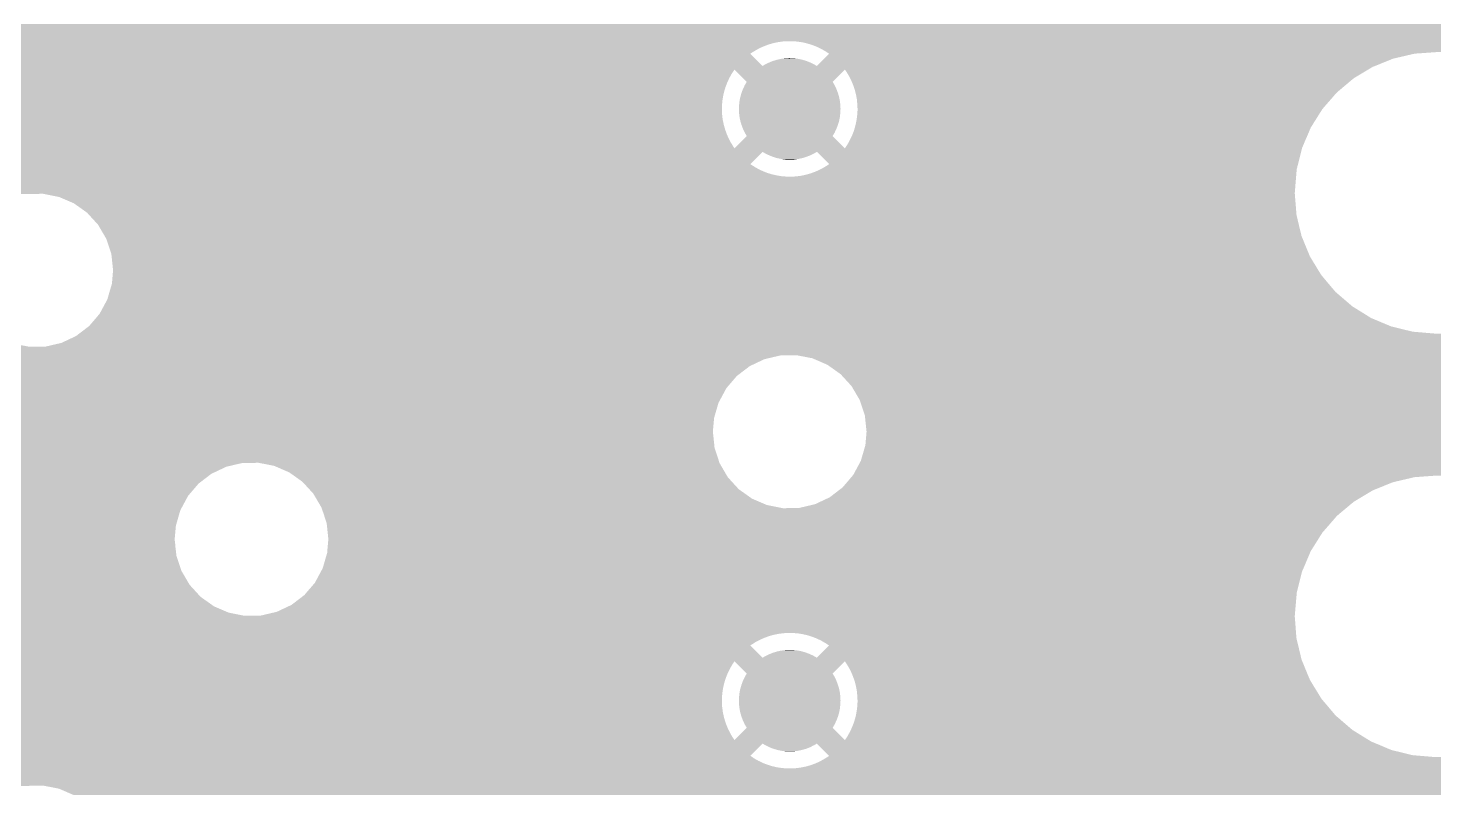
# Model space of a CAD drawing. Extents: x 295 to 953, y 10 to 290.
# Drawn here: x 824.12 to 842.37, y 98.97 to 108.89 of the extents above; entities that cross this region are included whole.
import ezdxf

# ---------------------------------------------------------------- set-up
doc = ezdxf.new("R2010")
doc.units = 0
doc.header["$LTSCALE"] = 5
doc.header["$MEASUREMENT"] = 0
doc.layers.add('GND1', color=7, linetype='CONTINUOUS')

msp = doc.modelspace()

# ---------------------------------------------------------------- linework, layer by layer
at = {"layer": 'GND1'}
for points in [[(673.356, 108.833), (673.17, 108.939), (849.683, 108.833), (849.683, 108.939)], [(673.359, 108.83), (673.356, 108.833), (849.683, 108.83), (849.683, 108.833)], [(703.684, 108.79), (703.477, 108.83), (849.683, 108.79), (849.683, 108.83)], [(703.854, 108.716), (703.684, 108.79), (849.683, 108.716), (849.683, 108.79)], [(703.862, 108.713), (703.854, 108.716), (833.927, 108.713), (833.989, 108.716)], [(703.878, 108.706), (703.862, 108.713), (833.875, 108.706), (833.927, 108.713)], [(703.88, 108.705), (703.878, 108.706), (833.864, 108.705), (833.875, 108.706)], [(703.897, 108.692), (703.88, 108.705), (833.803, 108.692), (833.864, 108.705)], [(703.921, 108.676), (703.897, 108.692), (833.743, 108.676), (833.803, 108.692)], [(703.95, 108.654), (703.921, 108.676), (833.684, 108.654), (833.743, 108.676)], [(703.986, 108.629), (703.95, 108.654), (833.626, 108.629), (833.684, 108.654)], [(704.027, 108.6), (703.986, 108.629), (833.571, 108.6), (833.626, 108.629)], [(704.049, 108.584), (704.027, 108.6), (833.545, 108.584), (833.571, 108.6)], [(704.065, 108.567), (704.049, 108.584), (833.517, 108.567), (833.545, 108.584)], [(704.078, 108.553), (704.065, 108.567), (833.498, 108.553), (833.517, 108.567)], [(834.114, 108.71), (834.052, 108.716), (849.683, 108.71), (849.683, 108.716)], [(834.176, 108.701), (834.114, 108.71), (849.683, 108.701), (849.683, 108.71)], [(834.238, 108.686), (834.176, 108.701), (849.683, 108.686), (849.683, 108.701)], [(834.297, 108.668), (834.238, 108.686), (849.683, 108.668), (849.683, 108.686)], [(834.356, 108.645), (834.297, 108.668), (849.683, 108.645), (849.683, 108.668)], [(834.413, 108.618), (834.356, 108.645), (849.683, 108.618), (849.683, 108.645)], [(834.467, 108.588), (834.413, 108.618), (849.683, 108.588), (849.683, 108.618)], [(834.488, 108.574), (834.467, 108.588), (849.683, 108.574), (849.683, 108.588)], [(834.519, 108.554), (834.488, 108.574), (842.117, 108.554), (842.402, 108.574)], [(704.192, 108.429), (704.078, 108.553), (833.622, 108.429), (833.498, 108.553)], [(704.212, 108.394), (704.192, 108.429), (833.656, 108.394), (833.622, 108.429)], [(704.219, 108.382), (704.212, 108.394), (841.574, 108.382), (841.605, 108.394)], [(704.239, 108.348), (704.219, 108.382), (841.518, 108.348), (841.574, 108.382)], [(833.656, 108.394), (833.688, 108.413), (834.361, 108.394), (834.328, 108.413)], [(833.688, 108.413), (833.705, 108.421), (834.328, 108.413), (834.314, 108.421)], [(833.705, 108.421), (833.737, 108.437), (834.314, 108.421), (834.279, 108.437)], [(833.737, 108.437), (833.754, 108.444), (834.279, 108.437), (834.264, 108.444)], [(833.754, 108.444), (833.787, 108.458), (834.264, 108.444), (834.229, 108.458)], [(833.787, 108.458), (833.805, 108.463), (834.229, 108.458), (834.214, 108.463)], [(833.805, 108.463), (833.839, 108.474), (834.214, 108.463), (834.176, 108.474)], [(833.839, 108.474), (833.858, 108.478), (834.176, 108.474), (834.161, 108.478)], [(833.858, 108.478), (833.892, 108.486), (834.161, 108.478), (834.123, 108.486)], [(833.892, 108.486), (833.913, 108.488), (834.123, 108.486), (834.108, 108.488)], [(833.913, 108.488), (833.946, 108.493), (834.108, 108.488), (834.067, 108.493)], [(833.946, 108.493), (833.972, 108.494), (834.067, 108.493), (834.054, 108.494)], [(833.972, 108.494), (834, 108.496), (834.054, 108.494), (834, 108.496)], [(834.361, 108.394), (834.455, 108.489), (841.605, 108.394), (841.839, 108.489)], [(834.455, 108.489), (834.52, 108.553), (841.839, 108.489), (842.115, 108.553)], [(834.52, 108.553), (834.519, 108.554), (842.115, 108.553), (842.117, 108.554)], [(704.27, 108.295), (704.239, 108.348), (833.257, 108.295), (833.292, 108.348)], [(704.298, 108.247), (704.27, 108.295), (833.23, 108.247), (833.257, 108.295)], [(704.3, 108.241), (704.298, 108.247), (833.227, 108.241), (833.23, 108.247)], [(704.319, 108.184), (704.3, 108.241), (833.2, 108.184), (833.227, 108.241)], [(833.451, 108.189), (833.292, 108.348), (834.566, 108.189), (834.725, 108.348)], [(834.749, 108.312), (834.725, 108.348), (841.458, 108.312), (841.518, 108.348)], [(834.781, 108.258), (834.749, 108.312), (841.368, 108.258), (841.458, 108.312)], [(834.793, 108.235), (834.781, 108.258), (841.33, 108.235), (841.368, 108.258)], [(834.809, 108.202), (834.793, 108.235), (841.29, 108.202), (841.33, 108.235)], [(834.833, 108.144), (834.809, 108.202), (841.221, 108.144), (841.29, 108.202)], [(704.336, 108.132), (704.319, 108.184), (833.18, 108.132), (833.2, 108.184)], [(731.448, 108.126), (731.417, 108.132), (833.177, 108.126), (833.18, 108.132)], [(731.624, 108.091), (731.448, 108.126), (833.167, 108.091), (833.177, 108.126)], [(731.683, 108.066), (731.624, 108.091), (833.159, 108.066), (833.167, 108.091)], [(731.818, 108.008), (731.683, 108.066), (833.145, 108.008), (833.159, 108.066)], [(833.37, 107.998), (833.382, 108.042), (834.648, 107.998), (834.635, 108.042)], [(833.382, 108.042), (833.385, 108.05), (834.635, 108.042), (834.632, 108.05)], [(833.385, 108.05), (833.401, 108.092), (834.632, 108.05), (834.616, 108.092)], [(833.401, 108.092), (833.405, 108.1), (834.616, 108.092), (834.613, 108.1)], [(833.405, 108.1), (833.424, 108.142), (834.613, 108.1), (834.593, 108.142)], [(833.424, 108.142), (833.428, 108.149), (834.593, 108.142), (834.589, 108.149)], [(833.428, 108.149), (833.451, 108.189), (834.589, 108.149), (834.566, 108.189)], [(834.853, 108.084), (834.833, 108.144), (841.15, 108.084), (841.221, 108.144)], [(834.862, 108.051), (834.853, 108.084), (841.111, 108.051), (841.15, 108.084)], [(834.869, 108.023), (834.862, 108.051), (841.086, 108.023), (841.111, 108.051)], [(834.88, 107.962), (834.869, 108.023), (841.033, 107.962), (841.086, 108.023)], [(731.822, 108.004), (731.818, 108.008), (833.145, 108.004), (833.145, 108.008)], [(731.909, 107.943), (731.822, 108.004), (833.135, 107.943), (833.145, 108.004)], [(731.989, 107.886), (731.909, 107.943), (833.13, 107.886), (833.135, 107.943)], [(731.995, 107.88), (731.989, 107.886), (833.13, 107.88), (833.13, 107.886)], [(732.052, 107.817), (731.995, 107.88), (833.129, 107.817), (833.13, 107.88)], [(833.349, 107.837), (833.351, 107.882), (834.668, 107.837), (834.666, 107.882)], [(833.351, 107.791), (833.349, 107.837), (834.666, 107.791), (834.668, 107.837)], [(833.351, 107.882), (833.352, 107.891), (834.666, 107.882), (834.666, 107.891)], [(833.352, 107.891), (833.357, 107.936), (834.666, 107.891), (834.66, 107.936)], [(833.357, 107.936), (833.358, 107.945), (834.66, 107.936), (834.659, 107.945)], [(833.358, 107.945), (833.367, 107.989), (834.659, 107.945), (834.65, 107.989)], [(833.367, 107.989), (833.37, 107.998), (834.65, 107.989), (834.648, 107.998)], [(834.886, 107.899), (834.88, 107.962), (840.978, 107.899), (841.033, 107.962)], [(834.889, 107.837), (834.886, 107.899), (840.924, 107.837), (840.978, 107.899)], [(834.888, 107.793), (834.889, 107.836), (840.896, 107.793), (840.923, 107.836)], [(834.889, 107.836), (834.889, 107.837), (840.923, 107.836), (840.924, 107.837)], [(732.109, 107.755), (732.052, 107.817), (833.132, 107.755), (833.129, 107.817)], [(732.132, 107.73), (732.109, 107.755), (833.135, 107.73), (833.132, 107.755)], [(732.154, 107.693), (732.132, 107.73), (833.14, 107.693), (833.135, 107.73)], [(732.19, 107.631), (732.154, 107.693), (833.153, 107.631), (833.14, 107.693)], [(833.351, 107.782), (833.351, 107.791), (834.665, 107.782), (834.666, 107.791)], [(833.357, 107.737), (833.351, 107.782), (834.66, 107.737), (834.665, 107.782)], [(833.358, 107.728), (833.357, 107.737), (834.659, 107.728), (834.66, 107.737)], [(833.367, 107.684), (833.358, 107.728), (834.65, 107.684), (834.659, 107.728)], [(833.369, 107.675), (833.367, 107.684), (834.648, 107.675), (834.65, 107.684)], [(833.382, 107.632), (833.369, 107.675), (834.635, 107.632), (834.648, 107.675)], [(834.858, 107.608), (834.872, 107.669), (840.78, 107.608), (840.818, 107.669)], [(834.872, 107.669), (834.882, 107.731), (840.818, 107.669), (840.857, 107.731)], [(834.882, 107.731), (834.888, 107.793), (840.857, 107.731), (840.896, 107.793)], [(732.225, 107.571), (732.19, 107.631), (833.17, 107.571), (833.153, 107.631)], [(732.238, 107.548), (732.225, 107.571), (833.178, 107.548), (833.17, 107.571)], [(732.25, 107.512), (732.238, 107.548), (833.191, 107.512), (833.178, 107.548)], [(732.269, 107.454), (732.25, 107.512), (833.216, 107.454), (833.191, 107.512)], [(833.292, 107.326), (833.451, 107.484), (834.725, 107.326), (834.566, 107.484)], [(833.385, 107.623), (833.382, 107.632), (834.632, 107.623), (834.635, 107.632)], [(833.401, 107.581), (833.385, 107.623), (834.616, 107.581), (834.632, 107.623)], [(833.404, 107.573), (833.401, 107.581), (834.612, 107.573), (834.616, 107.581)], [(833.424, 107.532), (833.404, 107.573), (834.593, 107.532), (834.612, 107.573)], [(833.428, 107.524), (833.424, 107.532), (834.589, 107.524), (834.593, 107.532)], [(833.451, 107.485), (833.428, 107.524), (834.566, 107.485), (834.589, 107.524)], [(833.451, 107.484), (833.451, 107.485), (834.566, 107.484), (834.566, 107.485)], [(834.79, 107.433), (834.817, 107.489), (840.702, 107.433), (840.727, 107.489)], [(834.817, 107.489), (834.84, 107.548), (840.727, 107.489), (840.752, 107.548)], [(834.84, 107.548), (834.854, 107.594), (840.752, 107.548), (840.771, 107.594)], [(834.854, 107.594), (834.858, 107.608), (840.771, 107.594), (840.78, 107.608)], [(732.276, 107.433), (732.269, 107.454), (833.227, 107.433), (833.216, 107.454)], [(791.524, 107.399), (791.348, 107.433), (833.245, 107.399), (833.227, 107.433)], [(791.555, 107.393), (791.524, 107.399), (833.249, 107.393), (833.245, 107.399)], [(791.665, 107.345), (791.555, 107.393), (833.278, 107.345), (833.249, 107.393)], [(791.711, 107.326), (791.665, 107.345), (833.292, 107.326), (833.278, 107.345)], [(791.749, 107.309), (791.711, 107.326), (840.654, 107.309), (840.658, 107.326)], [(791.791, 107.279), (791.749, 107.309), (840.646, 107.279), (840.654, 107.309)], [(834.725, 107.326), (834.729, 107.331), (840.658, 107.326), (840.659, 107.331)], [(834.729, 107.331), (834.76, 107.378), (840.659, 107.331), (840.679, 107.378)], [(834.76, 107.378), (834.79, 107.433), (840.679, 107.378), (840.702, 107.433)], [(791.921, 107.187), (791.791, 107.279), (833.565, 107.187), (833.656, 107.279)], [(791.982, 107.12), (791.921, 107.187), (833.498, 107.12), (833.565, 107.187)], [(792.014, 107.086), (791.982, 107.12), (833.55, 107.086), (833.498, 107.12)], [(833.689, 107.26), (833.656, 107.279), (834.329, 107.26), (834.361, 107.279)], [(833.704, 107.252), (833.689, 107.26), (834.312, 107.252), (834.329, 107.26)], [(833.738, 107.236), (833.704, 107.252), (834.28, 107.236), (834.312, 107.252)], [(833.753, 107.229), (833.738, 107.236), (834.263, 107.229), (834.28, 107.236)], [(833.788, 107.216), (833.753, 107.229), (834.23, 107.216), (834.263, 107.229)], [(833.804, 107.21), (833.788, 107.216), (834.212, 107.21), (834.23, 107.216)], [(833.841, 107.199), (833.804, 107.21), (834.178, 107.199), (834.212, 107.21)], [(833.856, 107.195), (833.841, 107.199), (834.159, 107.195), (834.178, 107.199)], [(833.894, 107.188), (833.856, 107.195), (834.125, 107.188), (834.159, 107.195)], [(833.909, 107.185), (833.894, 107.188), (834.104, 107.185), (834.125, 107.188)], [(833.95, 107.18), (833.909, 107.185), (834.071, 107.18), (834.104, 107.185)], [(833.963, 107.179), (833.95, 107.18), (834.045, 107.179), (834.071, 107.18)], [(834.017, 107.177), (833.963, 107.179), (834.017, 107.177), (834.045, 107.179)], [(834.52, 107.12), (834.361, 107.279), (840.606, 107.12), (840.646, 107.279)], [(834.446, 107.073), (834.5, 107.106), (840.594, 107.073), (840.602, 107.106)], [(834.5, 107.106), (834.52, 107.12), (840.602, 107.106), (840.606, 107.12)], [(792.042, 107.055), (792.014, 107.086), (833.604, 107.055), (833.55, 107.086)], [(792.063, 107.032), (792.042, 107.055), (833.653, 107.032), (833.604, 107.055)], [(792.065, 107.028), (792.063, 107.032), (833.661, 107.028), (833.653, 107.032)], [(792.079, 107.005), (792.065, 107.028), (833.72, 107.005), (833.661, 107.028)], [(792.089, 106.987), (792.079, 107.005), (833.78, 106.987), (833.72, 107.005)], [(792.098, 106.973), (792.089, 106.987), (833.841, 106.973), (833.78, 106.987)], [(792.103, 106.963), (792.098, 106.973), (833.903, 106.963), (833.841, 106.973)], [(792.106, 106.958), (792.103, 106.963), (833.965, 106.958), (833.903, 106.963)], [(792.107, 106.957), (792.106, 106.958), (834.028, 106.957), (833.965, 106.958)], [(792.155, 106.874), (792.107, 106.957), (840.574, 106.874), (840.581, 106.957)], [(834.028, 106.957), (834.09, 106.96), (840.581, 106.957), (840.581, 106.96)], [(834.09, 106.96), (834.153, 106.968), (840.581, 106.96), (840.582, 106.968)], [(834.153, 106.968), (834.214, 106.981), (840.582, 106.968), (840.583, 106.981)], [(834.214, 106.981), (834.275, 106.998), (840.583, 106.981), (840.585, 106.998)], [(834.275, 106.998), (834.334, 107.019), (840.585, 106.998), (840.586, 107.019)], [(834.334, 107.019), (834.391, 107.044), (840.586, 107.019), (840.588, 107.044)], [(834.391, 107.044), (834.411, 107.054), (840.588, 107.044), (840.589, 107.054)], [(834.411, 107.054), (834.446, 107.073), (840.589, 107.054), (840.594, 107.073)], [(820.613, 106.834), (820.406, 106.874), (840.571, 106.834), (840.574, 106.874)], [(820.806, 106.75), (820.613, 106.834), (840.564, 106.75), (840.571, 106.834)], [(820.811, 106.747), (820.806, 106.75), (840.563, 106.747), (840.564, 106.75)], [(820.829, 106.735), (820.811, 106.747), (840.564, 106.735), (840.563, 106.747)], [(820.834, 106.731), (820.829, 106.735), (824.107, 106.731), (824.317, 106.735)], [(824.524, 106.694), (824.317, 106.735), (840.567, 106.694), (840.564, 106.735)], [(824.718, 106.611), (824.524, 106.694), (840.574, 106.611), (840.567, 106.694)], [(824.89, 106.489), (824.718, 106.611), (840.584, 106.489), (840.574, 106.611)], [(824.914, 106.462), (824.89, 106.489), (840.586, 106.462), (840.584, 106.489)], [(825.032, 106.333), (824.914, 106.462), (840.616, 106.333), (840.586, 106.462)], [(825.119, 106.184), (825.032, 106.333), (840.652, 106.184), (840.616, 106.333)], [(825.139, 106.151), (825.119, 106.184), (840.666, 106.151), (840.652, 106.184)], [(825.205, 105.951), (825.139, 106.151), (840.748, 105.951), (840.666, 106.151)], [(825.208, 105.92), (825.205, 105.951), (840.761, 105.92), (840.748, 105.951)], [(825.227, 105.741), (825.208, 105.92), (840.87, 105.741), (840.761, 105.92)], [(825.212, 105.566), (825.221, 105.677), (841.003, 105.566), (840.91, 105.677)], [(825.221, 105.677), (825.227, 105.741), (840.91, 105.677), (840.87, 105.741)], [(825.153, 105.364), (825.18, 105.459), (841.205, 105.364), (841.094, 105.459)], [(825.18, 105.459), (825.212, 105.566), (841.094, 105.459), (841.003, 105.566)], [(825.104, 105.273), (825.153, 105.364), (841.311, 105.273), (841.205, 105.364)], [(824.916, 105.017), (825.006, 105.122), (841.804, 105.017), (841.554, 105.122)], [(825.006, 105.122), (825.053, 105.178), (841.554, 105.122), (841.464, 105.178)], [(825.053, 105.178), (825.104, 105.273), (841.464, 105.178), (841.311, 105.273)], [(824.749, 104.889), (824.788, 104.92), (849.683, 104.889), (849.683, 104.92)], [(824.788, 104.92), (824.82, 104.944), (842.379, 104.92), (842.095, 104.944)], [(824.82, 104.944), (824.909, 105.012), (842.095, 104.944), (841.817, 105.012)], [(824.909, 105.012), (824.916, 105.017), (841.817, 105.012), (841.804, 105.017)], [(807.179, 104.748), (807.156, 104.788), (824.142, 104.748), (823.935, 104.788)], [(807.243, 104.639), (807.179, 104.748), (849.683, 104.639), (849.683, 104.748)], [(824.142, 104.748), (824.353, 104.751), (849.683, 104.748), (849.683, 104.751)], [(824.353, 104.751), (824.558, 104.799), (849.683, 104.751), (849.683, 104.799)], [(824.558, 104.799), (824.749, 104.889), (849.683, 104.799), (849.683, 104.889)], [(807.245, 104.635), (807.243, 104.639), (833.886, 104.635), (834.096, 104.639)], [(807.257, 104.614), (807.245, 104.635), (833.795, 104.614), (833.886, 104.635)], [(807.266, 104.587), (807.257, 104.614), (833.68, 104.587), (833.795, 104.614)], [(807.296, 104.497), (807.266, 104.587), (833.49, 104.497), (833.68, 104.587)], [(834.303, 104.599), (834.096, 104.639), (849.683, 104.599), (849.683, 104.639)], [(834.497, 104.515), (834.303, 104.599), (849.683, 104.515), (849.683, 104.599)], [(807.323, 104.414), (807.296, 104.497), (833.381, 104.414), (833.49, 104.497)], [(807.328, 104.369), (807.323, 104.414), (833.322, 104.369), (833.381, 104.414)], [(807.345, 104.209), (807.328, 104.369), (833.185, 104.209), (833.322, 104.369)], [(834.669, 104.393), (834.497, 104.515), (849.683, 104.393), (849.683, 104.515)], [(834.811, 104.238), (834.669, 104.393), (849.683, 104.238), (849.683, 104.393)], [(807.33, 104.029), (807.345, 104.204), (833.089, 104.029), (833.183, 104.204)], [(807.345, 104.204), (807.345, 104.209), (833.183, 104.204), (833.185, 104.209)], [(834.918, 104.056), (834.811, 104.238), (849.683, 104.056), (849.683, 104.238)], [(807.271, 103.827), (807.328, 104.023), (833.028, 103.827), (833.085, 104.023)], [(807.328, 104.023), (807.33, 104.029), (833.085, 104.023), (833.089, 104.029)], [(834.984, 103.855), (834.918, 104.056), (849.683, 103.855), (849.683, 104.056)], [(807.174, 103.646), (807.268, 103.821), (833.011, 103.646), (833.027, 103.821)], [(807.268, 103.821), (807.271, 103.827), (833.027, 103.821), (833.028, 103.827)], [(835.006, 103.646), (834.984, 103.855), (849.683, 103.646), (849.683, 103.855)], [(807.034, 103.481), (807.171, 103.641), (833.029, 103.481), (833.012, 103.641)], [(807.171, 103.641), (807.174, 103.646), (833.012, 103.641), (833.011, 103.646)], [(834.991, 103.471), (835.006, 103.646), (849.683, 103.471), (849.683, 103.646)], [(806.976, 103.436), (807.034, 103.481), (833.033, 103.436), (833.029, 103.481)], [(834.932, 103.268), (834.991, 103.471), (849.683, 103.268), (849.683, 103.471)], [(806.676, 103.263), (806.867, 103.353), (833.09, 103.263), (833.061, 103.353)], [(806.867, 103.353), (806.976, 103.436), (833.061, 103.353), (833.033, 103.436)], [(834.832, 103.082), (834.932, 103.268), (849.683, 103.082), (849.683, 103.268)], [(640.858, 103.19), (640.857, 103.211), (826.695, 103.19), (826.782, 103.211)], [(640.864, 103.1), (640.858, 103.19), (826.505, 103.1), (826.695, 103.19)], [(640.865, 103.087), (640.864, 103.1), (826.487, 103.087), (826.505, 103.1)], [(640.864, 103.025), (640.865, 103.087), (826.406, 103.025), (826.487, 103.087)], [(806.26, 103.211), (806.471, 103.215), (826.782, 103.211), (826.798, 103.215)], [(806.471, 103.215), (806.573, 103.238), (826.798, 103.215), (826.901, 103.238)], [(806.573, 103.238), (806.589, 103.242), (826.901, 103.238), (827.111, 103.242)], [(806.589, 103.242), (806.676, 103.263), (833.097, 103.242), (833.09, 103.263)], [(827.145, 103.236), (827.111, 103.242), (833.099, 103.236), (833.097, 103.242)], [(827.318, 103.202), (827.145, 103.236), (833.119, 103.202), (833.099, 103.236)], [(827.512, 103.118), (827.318, 103.202), (833.168, 103.118), (833.119, 103.202)], [(827.603, 103.054), (827.512, 103.118), (833.206, 103.054), (833.168, 103.118)], [(640.858, 102.963), (640.859, 102.972), (826.329, 102.963), (826.337, 102.972)], [(640.859, 102.972), (640.864, 103.025), (826.337, 102.972), (826.406, 103.025)], [(763.615, 102.922), (763.408, 102.963), (826.294, 102.922), (826.329, 102.963)], [(763.809, 102.839), (763.615, 102.922), (826.223, 102.839), (826.294, 102.922)], [(827.684, 102.996), (827.603, 103.054), (833.258, 102.996), (833.206, 103.054)], [(827.774, 102.898), (827.684, 102.996), (833.348, 102.898), (833.258, 102.996)], [(834.644, 102.883), (834.695, 102.922), (841.574, 102.883), (841.67, 102.922)], [(834.695, 102.922), (834.753, 102.99), (841.67, 102.922), (841.839, 102.99)], [(834.753, 102.99), (834.808, 103.055), (841.839, 102.99), (842.117, 103.055)], [(834.808, 103.055), (834.826, 103.076), (842.117, 103.055), (842.402, 103.076)], [(834.826, 103.076), (834.832, 103.082), (849.683, 103.076), (849.683, 103.082)], [(763.847, 102.812), (763.809, 102.839), (826.2, 102.812), (826.223, 102.839)], [(763.981, 102.717), (763.847, 102.812), (826.149, 102.717), (826.2, 102.812)], [(827.826, 102.841), (827.774, 102.898), (833.429, 102.841), (833.348, 102.898)], [(827.864, 102.776), (827.826, 102.841), (833.52, 102.776), (833.429, 102.841)], [(827.913, 102.693), (827.864, 102.776), (833.714, 102.693), (833.52, 102.776)], [(834.337, 102.704), (834.405, 102.736), (841.291, 102.704), (841.33, 102.736)], [(834.405, 102.736), (834.528, 102.794), (841.33, 102.736), (841.426, 102.794)], [(834.528, 102.794), (834.644, 102.883), (841.426, 102.794), (841.574, 102.883)], [(764.064, 102.626), (763.981, 102.717), (826.1, 102.626), (826.149, 102.717)], [(764.123, 102.561), (764.064, 102.626), (826.081, 102.561), (826.1, 102.626)], [(764.204, 102.424), (764.123, 102.561), (826.042, 102.424), (826.081, 102.561)], [(827.933, 102.659), (827.913, 102.693), (833.887, 102.659), (833.714, 102.693)], [(827.935, 102.652), (827.933, 102.659), (833.921, 102.652), (833.887, 102.659)], [(827.968, 102.553), (827.935, 102.652), (841.111, 102.553), (841.229, 102.652)], [(827.999, 102.458), (827.968, 102.553), (841.029, 102.458), (841.111, 102.553)], [(833.921, 102.652), (834.132, 102.656), (841.229, 102.652), (841.234, 102.656)], [(834.132, 102.656), (834.337, 102.704), (841.234, 102.656), (841.291, 102.704)], [(764.23, 102.379), (764.204, 102.424), (826.038, 102.379), (826.042, 102.424)], [(764.273, 102.249), (764.23, 102.379), (826.026, 102.249), (826.038, 102.379)], [(828.012, 102.337), (827.999, 102.458), (840.923, 102.337), (841.029, 102.458)], [(764.296, 102.179), (764.273, 102.249), (826.034, 102.179), (826.026, 102.249)], [(764.296, 102.17), (764.296, 102.179), (826.034, 102.17), (826.034, 102.179)], [(828.007, 102.095), (828.021, 102.249), (840.771, 102.095), (840.868, 102.249)], [(828.021, 102.249), (828.012, 102.337), (840.868, 102.249), (840.923, 102.337)], [(803.397, 102.165), (803.321, 102.17), (826.035, 102.165), (826.034, 102.17)], [(803.474, 102.155), (803.397, 102.165), (826.036, 102.155), (826.035, 102.165)], [(803.549, 102.141), (803.474, 102.155), (826.037, 102.141), (826.036, 102.155)], [(803.624, 102.123), (803.549, 102.141), (826.039, 102.123), (826.037, 102.141)], [(803.697, 102.101), (803.624, 102.123), (826.042, 102.101), (826.039, 102.123)], [(803.769, 102.074), (803.697, 102.101), (826.045, 102.074), (826.042, 102.101)], [(803.839, 102.043), (803.769, 102.074), (826.048, 102.043), (826.045, 102.074)], [(803.848, 102.039), (803.839, 102.043), (826.048, 102.039), (826.048, 102.043)], [(803.908, 102.008), (803.848, 102.039), (826.058, 102.008), (826.048, 102.039)], [(803.974, 101.97), (803.908, 102.008), (826.071, 101.97), (826.058, 102.008)], [(827.947, 101.871), (828.006, 102.074), (840.676, 101.871), (840.762, 102.074)], [(828.006, 102.074), (828.007, 102.095), (840.762, 102.074), (840.771, 102.095)], [(803.8, 101.689), (803.949, 101.839), (826.202, 101.689), (826.114, 101.839)], [(803.949, 101.839), (804.038, 101.927), (826.114, 101.839), (826.085, 101.927)], [(804.038, 101.927), (803.974, 101.97), (826.085, 101.927), (826.071, 101.97)], [(827.847, 101.685), (827.926, 101.833), (840.622, 101.685), (840.659, 101.833)], [(827.926, 101.833), (827.947, 101.871), (840.659, 101.833), (840.676, 101.871)], [(764.25, 101.615), (764.262, 101.657), (826.259, 101.615), (826.221, 101.657)], [(764.262, 101.657), (764.272, 101.689), (826.221, 101.657), (826.202, 101.689)], [(827.736, 101.556), (827.847, 101.685), (840.589, 101.556), (840.622, 101.685)], [(804.376, 101.577), (804.35, 101.615), (826.294, 101.577), (826.259, 101.615)], [(804.416, 101.511), (804.376, 101.577), (826.354, 101.511), (826.294, 101.577)], [(804.422, 101.501), (804.416, 101.511), (826.363, 101.501), (826.354, 101.511)], [(804.453, 101.444), (804.422, 101.501), (826.444, 101.444), (826.363, 101.501)], [(804.483, 101.379), (804.453, 101.444), (826.535, 101.379), (826.444, 101.444)], [(827.543, 101.397), (827.71, 101.525), (840.576, 101.397), (840.587, 101.525)], [(827.71, 101.525), (827.736, 101.556), (840.587, 101.525), (840.589, 101.556)], [(804.485, 101.374), (804.483, 101.379), (826.546, 101.374), (826.535, 101.379)], [(804.514, 101.303), (804.485, 101.374), (826.712, 101.303), (826.546, 101.374)], [(804.516, 101.296), (804.514, 101.303), (826.729, 101.296), (826.712, 101.303)], [(804.53, 101.255), (804.516, 101.296), (826.936, 101.255), (826.729, 101.296)], [(827.147, 101.259), (827.352, 101.307), (840.564, 101.259), (840.568, 101.307)], [(827.352, 101.307), (827.543, 101.397), (840.568, 101.307), (840.576, 101.397)], [(804.532, 101.248), (804.53, 101.255), (840.563, 101.248), (840.564, 101.255)], [(804.538, 101.23), (804.532, 101.248), (840.565, 101.23), (840.563, 101.248)], [(804.558, 101.156), (804.538, 101.23), (840.571, 101.156), (840.565, 101.23)], [(804.573, 101.081), (804.558, 101.156), (840.576, 101.081), (840.571, 101.156)], [(804.58, 101.033), (804.573, 101.081), (840.58, 101.033), (840.576, 101.081)], [(826.936, 101.255), (827.147, 101.259), (840.564, 101.255), (840.564, 101.259)], [(804.581, 101.029), (804.58, 101.033), (833.927, 101.029), (833.989, 101.033)], [(804.582, 101.021), (804.581, 101.029), (833.864, 101.021), (833.927, 101.029)], [(804.584, 101.009), (804.582, 101.021), (833.803, 101.009), (833.864, 101.021)], [(804.584, 101.005), (804.584, 101.009), (833.788, 101.005), (833.803, 101.009)], [(804.586, 100.992), (804.584, 101.005), (833.743, 100.992), (833.788, 101.005)], [(804.587, 100.971), (804.586, 100.992), (833.684, 100.971), (833.743, 100.992)], [(804.59, 100.946), (804.587, 100.971), (833.626, 100.946), (833.684, 100.971)], [(804.591, 100.928), (804.59, 100.946), (833.593, 100.928), (833.626, 100.946)], [(804.591, 100.917), (804.591, 100.928), (833.571, 100.917), (833.593, 100.928)], [(804.592, 100.883), (804.591, 100.917), (833.517, 100.883), (833.571, 100.917)], [(834.052, 101.032), (833.989, 101.033), (840.58, 101.032), (840.58, 101.033)], [(834.114, 101.027), (834.052, 101.032), (840.581, 101.027), (840.58, 101.032)], [(834.176, 101.017), (834.114, 101.027), (840.581, 101.017), (840.581, 101.027)], [(834.238, 101.003), (834.176, 101.017), (840.583, 101.003), (840.581, 101.017)], [(834.297, 100.984), (834.238, 101.003), (840.584, 100.984), (840.583, 101.003)], [(834.351, 100.964), (834.297, 100.984), (840.586, 100.964), (840.584, 100.984)], [(834.356, 100.962), (834.351, 100.964), (840.586, 100.962), (840.586, 100.964)], [(834.413, 100.935), (834.356, 100.962), (840.592, 100.935), (840.586, 100.962)], [(834.467, 100.904), (834.413, 100.935), (840.6, 100.904), (840.592, 100.935)], [(834.52, 100.87), (834.467, 100.904), (840.608, 100.87), (840.6, 100.904)], [(804.585, 100.711), (804.588, 100.729), (833.656, 100.711), (833.638, 100.729)], [(804.588, 100.729), (804.593, 100.805), (833.638, 100.729), (833.562, 100.805)], [(804.593, 100.87), (804.592, 100.883), (833.498, 100.87), (833.517, 100.883)], [(804.593, 100.852), (804.593, 100.87), (833.516, 100.852), (833.498, 100.87)], [(804.593, 100.805), (804.593, 100.852), (833.562, 100.805), (833.516, 100.852)], [(833.656, 100.711), (833.688, 100.729), (834.361, 100.711), (834.328, 100.729)], [(833.688, 100.729), (833.705, 100.738), (834.328, 100.729), (834.314, 100.738)], [(833.705, 100.738), (833.737, 100.754), (834.314, 100.738), (834.279, 100.754)], [(833.737, 100.754), (833.754, 100.761), (834.279, 100.754), (834.264, 100.761)], [(833.754, 100.761), (833.787, 100.774), (834.264, 100.761), (834.229, 100.774)], [(833.787, 100.774), (833.805, 100.78), (834.229, 100.774), (834.214, 100.78)], [(833.805, 100.78), (833.839, 100.79), (834.214, 100.78), (834.176, 100.79)], [(833.839, 100.79), (833.858, 100.795), (834.176, 100.79), (834.161, 100.795)], [(833.858, 100.795), (833.892, 100.802), (834.161, 100.795), (834.123, 100.802)], [(833.892, 100.802), (833.913, 100.805), (834.123, 100.802), (834.108, 100.805)], [(833.913, 100.805), (833.946, 100.809), (834.108, 100.805), (834.067, 100.809)], [(833.946, 100.809), (833.972, 100.811), (834.067, 100.809), (834.054, 100.811)], [(833.972, 100.811), (834, 100.812), (834.054, 100.811), (834, 100.812)], [(834.361, 100.711), (834.52, 100.87), (840.646, 100.711), (840.608, 100.87)], [(804.546, 100.503), (804.56, 100.557), (833.201, 100.503), (833.227, 100.557)], [(804.56, 100.557), (804.564, 100.577), (833.227, 100.557), (833.238, 100.577)], [(804.564, 100.577), (804.571, 100.612), (833.238, 100.577), (833.257, 100.612)], [(804.571, 100.612), (804.578, 100.653), (833.257, 100.612), (833.284, 100.653)], [(804.578, 100.653), (804.58, 100.664), (833.284, 100.653), (833.292, 100.664)], [(804.58, 100.664), (804.582, 100.686), (840.661, 100.664), (840.652, 100.686)], [(804.582, 100.686), (804.585, 100.711), (840.652, 100.686), (840.646, 100.711)], [(833.451, 100.505), (833.292, 100.664), (834.566, 100.505), (834.725, 100.664)], [(834.749, 100.628), (834.725, 100.664), (840.676, 100.628), (840.661, 100.664)], [(834.781, 100.574), (834.749, 100.628), (840.698, 100.574), (840.676, 100.628)], [(834.809, 100.518), (834.781, 100.574), (840.721, 100.518), (840.698, 100.574)], [(804.481, 100.321), (804.497, 100.357), (833.145, 100.321), (833.153, 100.357)], [(804.497, 100.357), (804.506, 100.382), (833.153, 100.357), (833.159, 100.382)], [(804.506, 100.382), (804.524, 100.429), (833.159, 100.382), (833.173, 100.429)], [(804.524, 100.429), (804.528, 100.442), (833.173, 100.429), (833.177, 100.442)], [(804.528, 100.442), (804.546, 100.5), (833.177, 100.442), (833.2, 100.5)], [(804.546, 100.5), (804.546, 100.503), (833.2, 100.5), (833.201, 100.503)], [(833.37, 100.314), (833.382, 100.358), (834.648, 100.314), (834.635, 100.358)], [(833.382, 100.358), (833.385, 100.366), (834.635, 100.358), (834.632, 100.366)], [(833.385, 100.366), (833.401, 100.409), (834.632, 100.366), (834.616, 100.409)], [(833.401, 100.409), (833.405, 100.417), (834.616, 100.409), (834.613, 100.417)], [(833.405, 100.417), (833.424, 100.458), (834.613, 100.417), (834.593, 100.458)], [(833.424, 100.458), (833.428, 100.466), (834.593, 100.458), (834.589, 100.466)], [(833.428, 100.466), (833.451, 100.505), (834.589, 100.466), (834.566, 100.505)], [(834.833, 100.46), (834.809, 100.518), (840.745, 100.46), (840.721, 100.518)], [(834.846, 100.422), (834.833, 100.46), (840.761, 100.422), (840.745, 100.46)], [(834.853, 100.401), (834.846, 100.422), (840.774, 100.401), (840.761, 100.422)], [(834.869, 100.34), (834.853, 100.401), (840.811, 100.34), (840.774, 100.401)], [(804.393, 100.152), (804.419, 100.197), (833.129, 100.152), (833.13, 100.197)], [(804.419, 100.197), (804.431, 100.218), (833.13, 100.197), (833.131, 100.218)], [(804.431, 100.218), (804.452, 100.259), (833.131, 100.218), (833.135, 100.259)], [(804.452, 100.259), (804.466, 100.287), (833.135, 100.259), (833.139, 100.287)], [(804.466, 100.287), (804.481, 100.321), (833.139, 100.287), (833.145, 100.321)], [(833.349, 100.153), (833.351, 100.199), (834.668, 100.153), (834.666, 100.199)], [(833.351, 100.199), (833.352, 100.207), (834.666, 100.199), (834.666, 100.207)], [(833.352, 100.207), (833.357, 100.253), (834.666, 100.207), (834.66, 100.253)], [(833.357, 100.253), (833.358, 100.261), (834.66, 100.253), (834.659, 100.261)], [(833.358, 100.261), (833.367, 100.306), (834.659, 100.261), (834.65, 100.306)], [(833.367, 100.306), (833.37, 100.314), (834.65, 100.306), (834.648, 100.314)], [(834.88, 100.278), (834.869, 100.34), (840.849, 100.278), (840.811, 100.34)], [(834.886, 100.216), (834.88, 100.278), (840.887, 100.216), (840.849, 100.278)], [(834.888, 100.178), (834.886, 100.216), (840.91, 100.178), (840.887, 100.216)], [(834.889, 100.153), (834.888, 100.178), (840.931, 100.153), (840.91, 100.178)], [(797.005, 100.071), (797.001, 100.088), (833.132, 100.071), (833.131, 100.088)], [(797.014, 100.038), (797.005, 100.071), (833.137, 100.038), (833.132, 100.071)], [(797.019, 100.014), (797.014, 100.038), (833.14, 100.014), (833.137, 100.038)], [(803.805, 100.009), (803.8, 100.014), (833.14, 100.009), (833.14, 100.014)], [(803.866, 99.948), (803.805, 100.009), (833.153, 99.948), (833.14, 100.009)], [(804.35, 100.088), (804.38, 100.134), (833.131, 100.088), (833.129, 100.134)], [(804.38, 100.134), (804.393, 100.152), (833.129, 100.134), (833.129, 100.152)], [(833.351, 100.108), (833.349, 100.153), (834.666, 100.108), (834.668, 100.153)], [(833.351, 100.099), (833.351, 100.108), (834.665, 100.099), (834.666, 100.108)], [(833.357, 100.054), (833.351, 100.099), (834.66, 100.054), (834.665, 100.099)], [(833.358, 100.045), (833.357, 100.054), (834.659, 100.045), (834.66, 100.054)], [(833.367, 100), (833.358, 100.045), (834.65, 100), (834.659, 100.045)], [(833.369, 99.992), (833.367, 100), (834.648, 99.992), (834.65, 100)], [(833.382, 99.948), (833.369, 99.992), (834.635, 99.948), (834.648, 99.992)], [(834.867, 99.96), (834.872, 99.985), (841.094, 99.96), (841.073, 99.985)], [(834.872, 99.985), (834.882, 100.047), (841.073, 99.985), (841.021, 100.047)], [(834.882, 100.047), (834.888, 100.11), (841.021, 100.047), (840.968, 100.11)], [(834.888, 100.11), (834.889, 100.153), (840.968, 100.11), (840.931, 100.153)], [(803.927, 99.887), (803.866, 99.948), (833.17, 99.887), (833.153, 99.948)], [(803.986, 99.828), (803.927, 99.887), (833.191, 99.828), (833.17, 99.887)], [(804.038, 99.776), (803.986, 99.828), (833.213, 99.776), (833.191, 99.828)], [(833.292, 99.642), (833.451, 99.801), (834.725, 99.642), (834.566, 99.801)], [(833.385, 99.94), (833.382, 99.948), (834.632, 99.94), (834.635, 99.948)], [(833.401, 99.897), (833.385, 99.94), (834.616, 99.897), (834.632, 99.94)], [(833.404, 99.889), (833.401, 99.897), (834.612, 99.889), (834.616, 99.897)], [(833.424, 99.848), (833.404, 99.889), (834.593, 99.848), (834.612, 99.889)], [(833.428, 99.84), (833.424, 99.848), (834.589, 99.84), (834.593, 99.848)], [(833.451, 99.801), (833.428, 99.84), (834.566, 99.801), (834.589, 99.84)], [(834.802, 99.774), (834.817, 99.806), (841.311, 99.774), (841.274, 99.806)], [(834.817, 99.806), (834.84, 99.864), (841.274, 99.806), (841.206, 99.864)], [(834.84, 99.864), (834.858, 99.924), (841.206, 99.864), (841.137, 99.924)], [(834.858, 99.924), (834.867, 99.96), (841.137, 99.924), (841.094, 99.96)], [(803.682, 99.597), (803.755, 99.623), (841.617, 99.597), (841.555, 99.623)], [(803.755, 99.623), (803.756, 99.624), (841.555, 99.623), (841.554, 99.624)], [(803.756, 99.624), (803.799, 99.642), (841.554, 99.624), (841.524, 99.642)], [(803.799, 99.642), (803.825, 99.653), (833.292, 99.642), (833.284, 99.653)], [(803.825, 99.653), (803.843, 99.662), (833.284, 99.653), (833.278, 99.662)], [(803.843, 99.662), (803.894, 99.687), (833.278, 99.662), (833.262, 99.687)], [(803.894, 99.687), (803.943, 99.715), (833.262, 99.687), (833.245, 99.715)], [(803.943, 99.715), (803.961, 99.725), (833.245, 99.715), (833.24, 99.725)], [(803.961, 99.725), (804.025, 99.767), (833.24, 99.725), (833.218, 99.767)], [(804.025, 99.767), (804.03, 99.771), (833.218, 99.767), (833.216, 99.771)], [(804.03, 99.771), (804.038, 99.776), (833.216, 99.771), (833.213, 99.776)], [(834.725, 99.642), (834.76, 99.694), (841.524, 99.642), (841.44, 99.694)], [(834.76, 99.694), (834.79, 99.749), (841.44, 99.694), (841.352, 99.749)], [(834.79, 99.749), (834.802, 99.774), (841.352, 99.749), (841.311, 99.774)], [(797.007, 99.402), (797.015, 99.437), (833.55, 99.402), (833.498, 99.437)], [(797.015, 99.437), (797.021, 99.46), (833.498, 99.437), (833.52, 99.46)], [(797.021, 99.46), (797.034, 99.533), (833.52, 99.46), (833.594, 99.533)], [(803.305, 99.533), (803.382, 99.537), (833.594, 99.533), (833.598, 99.537)], [(803.382, 99.537), (803.458, 99.546), (833.598, 99.537), (833.607, 99.546)], [(803.458, 99.546), (803.534, 99.559), (833.607, 99.546), (833.62, 99.559)], [(803.534, 99.559), (803.609, 99.576), (833.62, 99.559), (833.637, 99.576)], [(803.609, 99.576), (803.676, 99.596), (833.637, 99.576), (833.656, 99.596)], [(803.676, 99.596), (803.682, 99.597), (841.621, 99.596), (841.617, 99.597)], [(833.689, 99.577), (833.656, 99.596), (834.329, 99.577), (834.361, 99.596)], [(833.704, 99.569), (833.689, 99.577), (834.312, 99.569), (834.329, 99.577)], [(833.738, 99.552), (833.704, 99.569), (834.28, 99.552), (834.312, 99.569)], [(833.753, 99.545), (833.738, 99.552), (834.263, 99.545), (834.28, 99.552)], [(833.788, 99.532), (833.753, 99.545), (834.23, 99.532), (834.263, 99.545)], [(833.804, 99.526), (833.788, 99.532), (834.212, 99.526), (834.23, 99.532)], [(833.841, 99.516), (833.804, 99.526), (834.178, 99.516), (834.212, 99.526)], [(833.856, 99.512), (833.841, 99.516), (834.159, 99.512), (834.178, 99.516)], [(833.894, 99.504), (833.856, 99.512), (834.125, 99.504), (834.159, 99.512)], [(833.909, 99.501), (833.894, 99.504), (834.104, 99.501), (834.125, 99.504)], [(833.95, 99.497), (833.909, 99.501), (834.071, 99.497), (834.104, 99.501)], [(833.963, 99.495), (833.95, 99.497), (834.045, 99.495), (834.071, 99.497)], [(834.017, 99.494), (833.963, 99.495), (834.017, 99.494), (834.045, 99.495)], [(834.443, 99.513), (834.361, 99.596), (841.817, 99.513), (841.621, 99.596)], [(834.511, 99.445), (834.443, 99.513), (842.095, 99.445), (841.817, 99.513)], [(834.5, 99.423), (834.52, 99.437), (842.359, 99.423), (842.196, 99.437)], [(834.52, 99.437), (834.511, 99.445), (842.196, 99.437), (842.095, 99.445)], [(797, 99.376), (797.002, 99.385), (833.596, 99.376), (833.58, 99.385)], [(797.002, 99.385), (797.007, 99.402), (833.58, 99.385), (833.55, 99.402)], [(810.306, 99.376), (810.229, 99.376), (833.597, 99.376), (833.596, 99.376)], [(810.373, 99.371), (810.306, 99.376), (833.604, 99.371), (833.597, 99.376)], [(810.382, 99.371), (810.373, 99.371), (833.606, 99.371), (833.604, 99.371)], [(810.459, 99.361), (810.382, 99.371), (833.626, 99.361), (833.606, 99.371)], [(810.534, 99.347), (810.459, 99.361), (833.655, 99.347), (833.626, 99.361)], [(810.546, 99.344), (810.534, 99.347), (833.661, 99.344), (833.655, 99.347)], [(810.609, 99.329), (810.546, 99.344), (833.7, 99.329), (833.661, 99.344)], [(810.633, 99.322), (810.609, 99.329), (833.72, 99.322), (833.7, 99.329)], [(810.682, 99.307), (810.633, 99.322), (833.768, 99.307), (833.72, 99.322)], [(810.692, 99.303), (810.682, 99.307), (833.78, 99.303), (833.768, 99.307)], [(810.73, 99.289), (810.692, 99.303), (833.841, 99.289), (833.78, 99.303)], [(810.754, 99.28), (810.73, 99.289), (833.898, 99.28), (833.841, 99.289)], [(810.756, 99.279), (810.754, 99.28), (833.903, 99.279), (833.898, 99.28)], [(810.768, 99.274), (810.756, 99.279), (833.965, 99.274), (833.903, 99.279)], [(810.77, 99.273), (810.768, 99.274), (834.028, 99.273), (833.965, 99.274)], [(810.824, 99.249), (810.77, 99.273), (849.683, 99.249), (849.683, 99.273)], [(834.028, 99.273), (834.09, 99.277), (849.683, 99.273), (849.683, 99.277)], [(834.09, 99.277), (834.153, 99.285), (849.683, 99.277), (849.683, 99.285)], [(834.153, 99.285), (834.214, 99.297), (849.683, 99.285), (849.683, 99.297)], [(834.214, 99.297), (834.275, 99.314), (849.683, 99.297), (849.683, 99.314)], [(834.275, 99.314), (834.334, 99.335), (849.683, 99.314), (849.683, 99.335)], [(834.334, 99.335), (834.391, 99.36), (849.683, 99.335), (849.683, 99.36)], [(834.391, 99.36), (834.446, 99.39), (849.683, 99.36), (849.683, 99.39)], [(834.446, 99.39), (834.497, 99.421), (849.683, 99.39), (849.683, 99.421)], [(834.497, 99.421), (834.5, 99.423), (842.379, 99.421), (842.359, 99.423)], [(810.893, 99.214), (810.824, 99.249), (849.683, 99.214), (849.683, 99.249)], [(810.959, 99.176), (810.893, 99.214), (849.683, 99.176), (849.683, 99.214)], [(810.941, 99.051), (811.023, 99.133), (849.683, 99.051), (849.683, 99.133)], [(811.023, 99.133), (810.959, 99.176), (849.683, 99.133), (849.683, 99.176)], [(810.937, 99.047), (810.941, 99.051), (824.107, 99.047), (824.317, 99.051)], [(824.524, 99.011), (824.317, 99.051), (849.683, 99.011), (849.683, 99.051)], [(824.718, 98.927), (824.524, 99.011), (849.683, 98.927), (849.683, 99.011)]]:
    msp.add_solid(points, dxfattribs=at)

doc.saveas('drawing.dxf')
